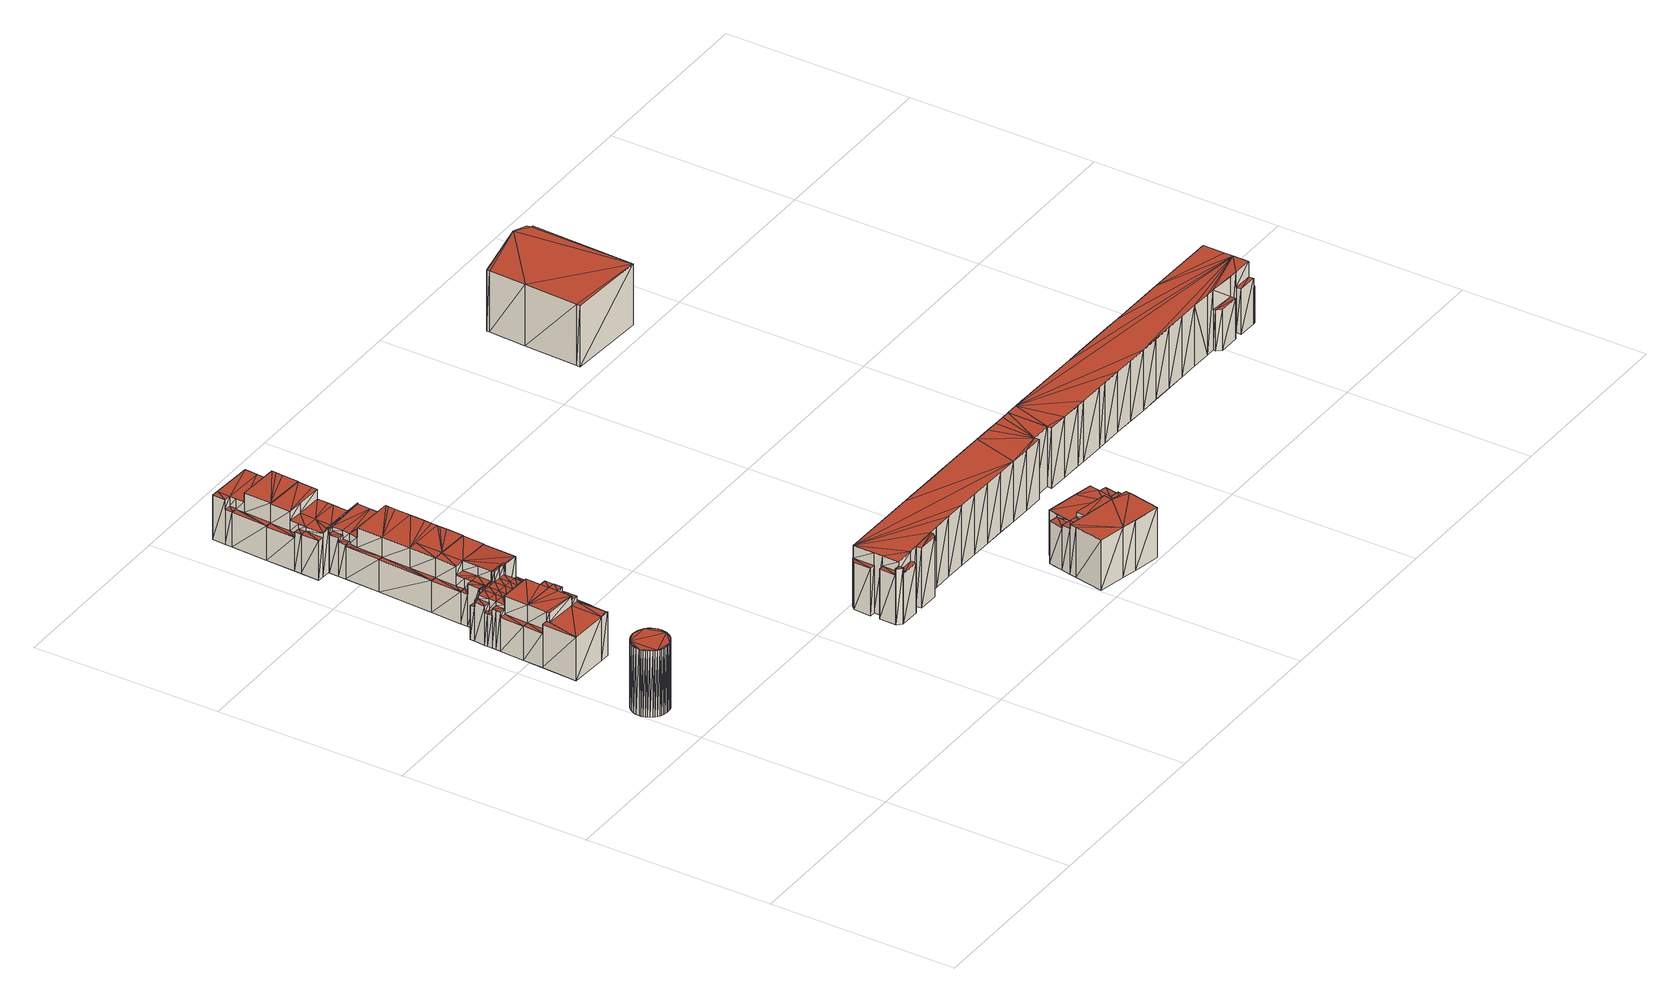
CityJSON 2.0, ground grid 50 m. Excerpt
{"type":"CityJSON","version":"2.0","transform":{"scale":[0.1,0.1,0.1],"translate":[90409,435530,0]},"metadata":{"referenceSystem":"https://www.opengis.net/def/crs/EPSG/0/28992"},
"CityObjects":{
"building1":{"type":"Building","attributes":{"TerrainHeight":2.58,"bron_tex":"UltraCAM-X 10cm juni 2008","voll_tex":"complete","bron_geo":"Lidar 15-30 punten - nov. 2008","status":"1"},"geometry":[{"type":"MultiSurface","lod":"2","boundaries":[[[0,1,2]],[[2,3,4]],[[4,5,6]],[[6,7,8]],[[8,9,10]],[[10,11,12]],[[12,13,14]],[[14,15,16]],[[16,17,18]],[[18,19,20]],[[20,21,22]],[[22,23,24]],[[24,25,26]],[[26,27,28]],[[28,29,30]],[[30,31,32]],[[32,33,34]],[[34,35,36]],[[36,37,38]],[[38,39,40]],[[40,41,42]],[[42,43,44]],[[44,0,2]],[[2,4,6]],[[6,8,10]],[[10,12,14]],[[14,16,18]],[[18,20,22]],[[22,24,26]],[[26,28,30]],[[30,32,34]],[[34,36,38]],[[38,40,42]],[[42,44,2]],[[2,6,10]],[[10,14,18]],[[18,22,26]],[[26,30,34]],[[34,38,42]],[[42,2,10]],[[10,18,26]],[[26,34,42]],[[42,10,26]],[[45,46,47]],[[47,48,49]],[[49,50,51]],[[51,52,53]],[[53,54,55]],[[55,56,57]],[[57,58,59]],[[59,60,61]],[[61,62,63]],[[63,64,65]],[[65,66,67]],[[67,68,69]],[[69,70,71]],[[71,72,73]],[[73,74,75]],[[75,76,77]],[[77,78,79]],[[79,80,81]],[[81,82,83]],[[83,84,85]],[[85,86,87]],[[87,88,89]],[[89,45,47]],[[47,49,51]],[[51,53,55]],[[55,57,59]],[[59,61,63]],[[63,65,67]],[[67,69,71]],[[71,73,75]],[[75,77,79]],[[79,81,83]],[[83,85,87]],[[87,89,47]],[[47,51,55]],[[55,59,63]],[[63,67,71]],[[71,75,79]],[[79,83,87]],[[87,47,55]],[[55,63,71]],[[71,79,87]],[[87,55,71]],[[48,47,2]],[[2,1,48]],[[49,48,1]],[[1,0,49]],[[50,49,0]],[[0,44,50]],[[51,50,44]],[[44,43,51]],[[52,51,43]],[[43,42,52]],[[53,52,42]],[[42,41,53]],[[54,53,41]],[[41,40,54]],[[55,54,40]],[[40,39,55]],[[56,55,39]],[[39,38,56]],[[57,56,38]],[[38,37,57]],[[58,57,37]],[[37,36,58]],[[59,58,36]],[[36,35,59]],[[60,59,35]],[[35,34,60]],[[61,60,34]],[[34,33,61]],[[62,61,33]],[[33,32,62]],[[63,62,32]],[[32,31,63]],[[64,63,31]],[[31,30,64]],[[65,64,30]],[[30,29,65]],[[66,65,29]],[[29,28,66]],[[67,66,28]],[[28,27,67]],[[68,67,27]],[[27,26,68]],[[69,68,26]],[[26,25,69]],[[70,69,25]],[[25,24,70]],[[71,70,24]],[[24,23,71]],[[72,71,23]],[[23,22,72]],[[73,72,22]],[[22,21,73]],[[74,73,21]],[[21,20,74]],[[75,74,20]],[[20,19,75]],[[76,75,19]],[[19,18,76]],[[77,76,18]],[[18,17,77]],[[78,77,17]],[[17,16,78]],[[79,78,16]],[[16,15,79]],[[80,79,15]],[[15,14,80]],[[81,80,14]],[[14,13,81]],[[82,81,13]],[[13,12,82]],[[83,82,12]],[[12,11,83]],[[84,83,11]],[[11,10,84]],[[85,84,10]],[[10,9,85]],[[86,85,9]],[[9,8,86]],[[87,86,8]],[[8,7,87]],[[88,87,7]],[[7,6,88]],[[89,88,6]],[[6,5,89]],[[45,89,5]],[[5,4,45]],[[46,45,4]],[[4,3,46]],[[47,46,3]],[[3,2,47]]],"semantics":{"surfaces":[{"type":"RoofSurface"},{"type":"GroundSurface"},{"type":"WallSurface"}],"values":[0,0,0,0,0,0,0,0,0,0,0,0,0,0,0,0,0,0,0,0,0,0,0,0,0,0,0,0,0,0,0,0,0,0,0,0,0,0,0,0,0,0,0,1,1,1,1,1,1,1,1,1,1,1,1,1,1,1,1,1,1,1,1,1,1,1,1,1,1,1,1,1,1,1,1,1,1,1,1,1,1,1,1,1,1,1,2,2,2,2,2,2,2,2,2,2,2,2,2,2,2,2,2,2,2,2,2,2,2,2,2,2,2,2,2,2,2,2,2,2,2,2,2,2,2,2,2,2,2,2,2,2,2,2,2,2,2,2,2,2,2,2,2,2,2,2,2,2,2,2,2,2,2,2,2,2,2,2,2,2,2,2,2,2,2,2,2,2,2,2,2,2,2,2,2,2]}}]},
"building2":{"type":"Building","attributes":{"TerrainHeight":2.22,"bron_tex":"UltraCAM-X 10cm juni 2008","voll_tex":"complete","bron_geo":"Lidar 15-30 punten - nov. 2008","status":"1"},"geometry":[{"type":"MultiSurface","lod":"2","boundaries":[[[90,91,92]],[[93,94,95]],[[95,90,92]],[[92,93,95]],[[96,97,98]],[[98,99,96]],[[100,101,102]],[[102,103,104]],[[105,100,102]],[[102,104,105]],[[106,107,108]],[[108,109,110]],[[111,112,106]],[[108,110,111]],[[111,106,108]],[[113,114,115]],[[115,108,107]],[[116,113,115]],[[115,107,116]],[[117,118,119]],[[119,120,117]],[[121,122,123]],[[123,124,121]],[[125,94,93]],[[93,126,125]],[[127,128,129]],[[129,130,131]],[[131,132,133]],[[134,135,127]],[[129,131,133]],[[134,127,129]],[[129,133,134]],[[129,136,123]],[[123,122,129]],[[137,138,122]],[[122,121,137]],[[113,116,91]],[[91,90,113]],[[121,124,90]],[[90,95,121]],[[139,140,95]],[[95,94,139]],[[98,97,93]],[[93,92,98]],[[116,107,92]],[[92,91,116]],[[141,139,94]],[[94,125,141]],[[102,101,125]],[[125,126,102]],[[97,96,126]],[[126,93,97]],[[103,102,96]],[[96,99,103]],[[107,106,99]],[[99,98,107]],[[142,143,101]],[[101,100,142]],[[131,130,100]],[[100,105,131]],[[144,131,105]],[[105,104,144]],[[134,133,112]],[[112,111,134]],[[135,134,111]],[[111,110,135]],[[127,135,110]],[[110,109,127]],[[145,127,109]],[[109,108,145]],[[136,128,115]],[[115,114,136]],[[124,123,114]],[[114,113,124]],[[128,145,108]],[[108,115,128]],[[104,103,119]],[[119,118,104]],[[132,144,118]],[[118,117,132]],[[133,132,117]],[[117,120,133]],[[106,112,120]],[[120,119,106]]],"semantics":{"surfaces":[{"type":"RoofSurface"},{"type":"GroundSurface"},{"type":"WallSurface"}],"values":[0,0,0,0,0,0,0,0,0,0,0,0,0,0,0,0,0,0,0,0,0,0,0,0,0,1,1,1,1,1,1,1,2,2,2,2,2,2,2,2,2,2,2,2,2,2,2,2,2,2,2,2,2,2,2,2,2,2,2,2,2,2,2,2,2,2,2,2,2,2,2,2,2,2,2,2,2,2,2,2,2,2,2,2]}}]},
"building3":{"type":"Building","attributes":{"TerrainHeight":2.32,"bron_tex":"UltraCAM-X 10cm juni 2008","voll_tex":"complete","bron_geo":"Lidar 15-30 punten - nov. 2008","status":"1"},"geometry":[{"type":"MultiSurface","lod":"2","boundaries":[[[146,147,148]],[[148,149,146]],[[150,151,140]],[[140,139,152]],[[152,150,140]],[[153,154,155]],[[155,156,157]],[[157,153,155]],[[158,159,143]],[[143,142,158]],[[160,161,162]],[[162,163,160]],[[164,165,166]],[[166,167,164]],[[168,169,170]],[[170,171,168]],[[172,173,174]],[[174,175,172]],[[176,177,178]],[[178,179,176]],[[180,181,182]],[[182,183,184]],[[185,180,182]],[[182,184,185]],[[186,187,188]],[[188,189,190]],[[190,191,186]],[[186,188,190]],[[192,193,194]],[[194,195,192]],[[169,196,197]],[[197,170,169]],[[177,198,199]],[[199,178,177]],[[166,192,195]],[[195,200,166]],[[167,166,200]],[[200,201,167]],[[202,203,204]],[[204,205,206]],[[206,202,204]],[[207,208,198]],[[198,177,207]],[[209,210,208]],[[208,207,209]],[[211,212,193]],[[193,192,211]],[[165,211,192]],[[192,166,165]],[[208,164,167]],[[167,198,208]],[[198,167,201]],[[201,199,198]],[[210,213,164]],[[164,208,210]],[[214,215,211]],[[211,165,214]],[[213,214,165]],[[165,164,213]],[[216,217,214]],[[214,213,216]],[[215,218,212]],[[212,211,215]],[[217,219,215]],[[215,214,217]],[[220,221,222]],[[222,223,220]],[[224,225,226]],[[226,227,224]],[[228,229,138]],[[138,137,228]],[[230,231,232]],[[232,233,234]],[[234,230,232]],[[235,152,139]],[[139,141,235]],[[130,129,236]],[[236,237,238]],[[238,239,240]],[[241,242,243]],[[243,244,245]],[[245,130,236]],[[238,240,241]],[[241,243,245]],[[245,236,238]],[[238,241,245]],[[246,129,138]],[[138,229,246]],[[228,137,140]],[[140,151,228]],[[190,189,151]],[[151,247,190]],[[195,194,247]],[[247,248,195]],[[200,195,248]],[[248,249,200]],[[201,200,249]],[[249,250,201]],[[199,201,250]],[[250,150,199]],[[197,196,150]],[[150,152,197]],[[242,241,232]],[[232,231,242]],[[243,242,231]],[[231,230,243]],[[244,243,230]],[[230,234,244]],[[245,244,234]],[[234,233,245]],[[251,252,156]],[[156,155,251]],[[253,251,155]],[[155,154,253]],[[170,197,152]],[[152,254,170]],[[171,170,254]],[[254,235,171]],[[143,159,235]],[[235,141,143]],[[130,255,158]],[[158,142,130]],[[256,240,160]],[[160,163,256]],[[178,257,169]],[[169,168,178]],[[182,181,168]],[[168,171,182]],[[207,177,174]],[[174,173,207]],[[163,162,173]],[[173,172,163]],[[258,256,172]],[[172,175,258]],[[177,176,175]],[[175,174,177]],[[259,258,176]],[[176,179,259]],[[181,180,179]],[[179,178,181]],[[241,259,180]],[[180,185,241]],[[233,232,185]],[[185,184,233]],[[255,245,184]],[[184,183,255]],[[159,158,183]],[[183,182,159]],[[260,246,188]],[[188,187,260]],[[252,260,187]],[[187,186,252]],[[157,156,186]],[[186,191,157]],[[229,228,189]],[[189,188,229]],[[191,190,194]],[[194,193,191]],[[257,199,196]],[[196,169,257]],[[224,227,204]],[[204,203,224]],[[237,261,203]],[[203,202,237]],[[238,237,202]],[[202,206,238]],[[162,161,209]],[[209,207,162]],[[153,157,193]],[[193,212,153]],[[262,263,217]],[[217,216,262]],[[220,223,212]],[[212,218,220]],[[205,204,218]],[[218,215,205]],[[206,205,215]],[[215,219,206]],[[263,264,219]],[[219,217,263]],[[265,253,222]],[[222,221,265]],[[227,226,221]],[[221,220,227]],[[154,153,223]],[[223,222,154]],[[236,265,226]],[[226,225,236]],[[261,236,225]],[[225,224,261]],[[216,213,148]],[[148,147,216]],[[266,267,147]],[[147,146,266]],[[268,266,146]],[[146,149,268]],[[213,210,269]],[[269,148,213]],[[210,209,270]],[[270,269,210]],[[161,160,149]],[[149,270,161]]],"semantics":{"surfaces":[{"type":"RoofSurface"},{"type":"GroundSurface"},{"type":"WallSurface"}],"values":[0,0,0,0,0,0,0,0,0,0,0,0,0,0,0,0,0,0,0,0,0,0,0,0,0,0,0,0,0,0,0,0,0,0,0,0,0,0,0,0,0,0,0,0,0,0,0,0,0,0,0,0,0,0,0,0,0,0,0,0,0,0,0,0,0,0,0,0,0,0,0,0,0,0,0,0,1,1,1,1,1,1,1,1,1,1,2,2,2,2,2,2,2,2,2,2,2,2,2,2,2,2,2,2,2,2,2,2,2,2,2,2,2,2,2,2,2,2,2,2,2,2,2,2,2,2,2,2,2,2,2,2,2,2,2,2,2,2,2,2,2,2,2,2,2,2,2,2,2,2,2,2,2,2,2,2,2,2,2,2,2,2,2,2,2,2,2,2,2,2,2,2,2,2,2,2,2,2,2,2,2,2,2,2,2,2,2,2,2,2,2,2,2,2,2,2,2,2,2,2,2,2]}}]},
"building4":{"type":"Building","attributes":{"TerrainHeight":2.48,"bron_tex":"UltraCAM-X 10cm juni 2008","voll_tex":"complete","bron_geo":"Lidar 15-30 punten - nov. 2008","status":"1"},"geometry":[{"type":"MultiSurface","lod":"2","boundaries":[[[266,267,271]],[[271,272,273]],[[273,268,266]],[[266,271,273]],[[274,275,276]],[[276,277,274]],[[278,274,277]],[[277,279,278]],[[280,281,282]],[[282,283,280]],[[284,281,280]],[[280,285,286]],[[286,284,280]],[[282,287,264]],[[264,263,282]],[[288,289,290]],[[290,291,292]],[[292,288,290]],[[283,282,263]],[[263,262,283]],[[293,294,295]],[[295,296,297]],[[297,293,295]],[[298,299,300]],[[300,301,298]],[[302,303,304]],[[304,305,240]],[[239,238,237]],[[237,302,304]],[[304,240,239]],[[239,237,304]],[[298,301,281]],[[281,284,298]],[[297,296,284]],[[284,286,297]],[[237,238,264]],[[264,287,237]],[[302,237,289]],[[289,288,302]],[[306,302,288]],[[288,292,306]],[[301,300,292]],[[292,291,301]],[[282,281,291]],[[291,290,282]],[[287,282,290]],[[290,289,287]],[[303,307,295]],[[295,294,303]],[[307,306,300]],[[300,299,307]],[[296,295,299]],[[299,298,296]],[[285,280,308]],[[308,271,285]],[[280,283,309]],[[309,308,280]],[[283,262,267]],[[267,309,283]],[[271,310,277]],[[305,311,272]],[[272,273,305]],[[240,305,273]],[[273,268,240]],[[293,297,276]],[[276,275,293]],[[286,285,277]],[[277,276,286]],[[311,304,278]],[[278,279,311]],[[279,310,272]]],"semantics":{"surfaces":[{"type":"RoofSurface"},{"type":"GroundSurface"},{"type":"WallSurface"}],"values":[0,0,0,0,0,0,0,0,0,0,0,0,0,0,0,0,0,0,0,0,0,0,0,0,0,1,1,1,1,1,1,2,2,2,2,2,2,2,2,2,2,2,2,2,2,2,2,2,2,2,2,2,2,2,2,2,2,2,2,2,2,2,2,2,2,2,2,2,2,2,2]}}]},
"building5":{"type":"Building","attributes":{"TerrainHeight":2.44,"bron_tex":"UltraCAM-X 10cm juni 2008","voll_tex":"complete","bron_geo":"Lidar 15-30 punten - nov. 2008","status":"1"},"geometry":[{"type":"MultiSurface","lod":"2","boundaries":[[[312,313,314]],[[314,315,312]],[[316,312,315]],[[315,317,318]],[[319,316,315]],[[315,318,319]],[[320,321,313]],[[313,316,322]],[[323,320,313]],[[313,322,323]],[[324,325,326]],[[326,327,328]],[[328,324,326]],[[329,330,331]],[[331,332,329]],[[333,334,335]],[[335,336,333]],[[336,335,337]],[[337,338,336]],[[304,303,339]],[[339,340,341]],[[341,342,343]],[[344,345,346]],[[347,304,339]],[[339,341,343]],[[344,346,347]],[[339,343,348]],[[344,347,339]],[[339,348,344]],[[345,344,334]],[[334,333,345]],[[349,345,333]],[[333,336,349]],[[346,349,336]],[[336,338,346]],[[347,346,338]],[[338,337,347]],[[324,328,313]],[[313,321,324]],[[341,340,320]],[[320,323,341]],[[331,330,323]],[[323,322,331]],[[350,348,322]],[[322,316,350]],[[339,303,326]],[[326,325,339]],[[294,293,327]],[[327,326,294]],[[342,341,330]],[[330,329,342]],[[343,342,329]],[[329,332,343]],[[348,343,332]],[[332,331,348]],[[328,327,314]],[[314,313,328]],[[275,274,315]],[[315,314,275]],[[344,350,316]],[[316,319,344]],[[335,334,319]],[[319,351,335]],[[337,335,351]],[[351,318,337]],[[304,347,318]],[[318,317,304]],[[274,278,317]],[[317,315,274]]],"semantics":{"surfaces":[{"type":"RoofSurface"},{"type":"GroundSurface"},{"type":"WallSurface"}],"values":[0,0,0,0,0,0,0,0,0,0,0,0,0,0,0,0,0,0,0,1,1,1,1,1,1,1,1,1,1,2,2,2,2,2,2,2,2,2,2,2,2,2,2,2,2,2,2,2,2,2,2,2,2,2,2,2,2,2,2,2,2,2,2,2,2,2,2,2,2]}}]},
"building6":{"type":"Building","attributes":{"TerrainHeight":2.36,"bron_tex":"UltraCAM-X 10cm juni 2008","voll_tex":"complete","bron_geo":"Lidar 15-30 punten - nov. 2008","status":"1"},"geometry":[{"type":"MultiSurface","lod":"2","boundaries":[[[352,353,354]],[[354,355,352]],[[356,357,321]],[[321,320,358]],[[359,356,321]],[[321,358,359]],[[360,361,362]],[[363,364,365]],[[365,366,367]],[[367,363,365]],[[368,369,370]],[[371,372,373]],[[373,374,368]],[[368,370,371]],[[371,373,368]],[[375,360,362]],[[362,376,375]],[[377,378,379]],[[379,380,381]],[[381,377,379]],[[373,374,360]],[[360,361,382]],[[382,373,360]],[[383,384,385]],[[385,386,383]],[[387,388,389]],[[389,390,387]],[[391,392,393]],[[393,394,395]],[[395,396,397]],[[398,399,400]],[[401,340,339]],[[339,391,393]],[[393,395,397]],[[398,400,401]],[[401,339,393]],[[393,397,402]],[[398,401,393]],[[393,402,398]],[[403,404,355]],[[355,354,403]],[[365,364,352]],[[352,355,365]],[[363,367,321]],[[321,357,363]],[[370,369,357]],[[357,356,370]],[[398,405,356]],[[356,359,398]],[[389,388,359]],[[359,358,389]],[[340,401,358]],[[358,320,340]],[[404,339,366]],[[366,365,404]],[[325,324,367]],[[367,366,325]],[[364,363,369]],[[369,368,364]],[[353,352,368]],[[368,374,353]],[[395,406,373]],[[373,372,395]],[[385,384,372]],[[372,371,385]],[[405,402,371]],[[371,370,405]],[[378,377,360]],[[360,375,378]],[[391,403,380]],[[380,379,391]],[[392,391,379]],[[379,378,392]],[[354,353,381]],[[381,380,354]],[[377,381,374]],[[374,360,377]],[[406,394,382]],[[382,373,406]],[[399,398,388]],[[388,387,399]],[[400,399,387]],[[387,390,400]],[[401,400,390]],[[390,389,401]],[[396,395,384]],[[384,383,396]],[[397,396,383]],[[383,386,397]],[[402,397,386]],[[386,385,402]]],"semantics":{"surfaces":[{"type":"RoofSurface"},{"type":"GroundSurface"},{"type":"WallSurface"}],"values":[0,0,0,0,0,0,0,0,0,0,0,0,0,0,0,0,0,0,0,0,0,0,0,0,0,0,0,1,1,1,1,1,1,1,1,1,1,1,1,2,2,2,2,2,2,2,2,2,2,2,2,2,2,2,2,2,2,2,2,2,2,2,2,2,2,2,2,2,2,2,2,2,2,2,2,2,2,2,2,2,2,2,2,2,2,2,2,2,2,2,2]}}]},
"building7":{"type":"Building","attributes":{"TerrainHeight":2.09,"bron_tex":"UltraCAM-X 10cm juni 2008","voll_tex":"complete","bron_geo":"Lidar 15-30 punten - nov. 2008","status":"1"},"geometry":[{"type":"MultiSurface","lod":"2","boundaries":[[[407,408,409]],[[409,410,411]],[[411,407,409]],[[412,413,414]],[[414,415,412]],[[416,417,418]],[[418,419,420]],[[420,416,418]],[[421,422,423]],[[423,417,424]],[[424,421,423]],[[417,423,425]],[[425,426,427]],[[427,418,417]],[[417,425,427]],[[428,429,430]],[[430,431,428]],[[419,432,420]],[[433,424,417]],[[417,416,434]],[[434,433,417]],[[435,436,437]],[[437,438,439]],[[439,435,437]],[[440,441,442]],[[443,444,445]],[[445,446,447]],[[447,448,440]],[[440,442,449]],[[443,445,447]],[[447,440,449]],[[449,443,447]],[[450,441,440]],[[440,451,452]],[[452,450,440]],[[453,454,455]],[[455,392,393]],[[456,457,458]],[[458,459,460]],[[460,461,462]],[[462,463,464]],[[464,453,455]],[[456,458,460]],[[462,464,455]],[[394,456,460]],[[462,455,393]],[[393,394,460]],[[460,462,393]],[[465,466,414]],[[414,413,465]],[[438,437,413]],[[413,412,438]],[[461,462,440]],[[440,448,461]],[[460,461,448]],[[448,447,460]],[[459,460,447]],[[447,446,459]],[[458,459,446]],[[446,445,458]],[[457,458,445]],[[445,444,457]],[[456,457,444]],[[444,443,456]],[[394,456,443]],[[443,449,394]],[[442,467,416]],[[416,420,442]],[[362,361,419]],[[419,418,362]],[[412,415,423]],[[423,422,412]],[[439,438,422]],[[422,421,439]],[[428,431,425]],[[425,423,428]],[[376,362,418]],[[418,427,376]],[[375,376,427]],[[427,426,375]],[[468,392,426]],[[426,425,468]],[[466,455,430]],[[430,429,466]],[[415,414,429]],[[429,428,415]],[[455,468,431]],[[431,430,455]],[[449,442,420]],[[420,432,449]],[[361,382,432]],[[432,419,361]],[[441,450,433]],[[433,434,441]],[[467,441,434]],[[434,416,467]],[[454,465,437]],[[437,436,454]],[[463,464,452]],[[452,451,463]],[[462,463,451]],[[451,440,462]],[[435,439,409]],[[409,408,435]],[[464,453,407]],[[407,411,464]],[[450,452,411]],[[411,410,450]],[[421,424,469]],[[469,409,421]],[[424,433,410]],[[410,469,424]]],"semantics":{"surfaces":[{"type":"RoofSurface"},{"type":"GroundSurface"},{"type":"WallSurface"}],"values":[0,0,0,0,0,0,0,0,0,0,0,0,0,0,0,0,0,0,0,0,0,0,0,0,0,0,0,0,0,0,0,0,0,0,0,1,1,1,1,1,1,1,1,1,1,1,1,1,2,2,2,2,2,2,2,2,2,2,2,2,2,2,2,2,2,2,2,2,2,2,2,2,2,2,2,2,2,2,2,2,2,2,2,2,2,2,2,2,2,2,2,2,2,2,2,2,2,2,2,2,2,2,2,2,2,2,2,2,2,2,2,2]}}]},
"building8":{"type":"Building","attributes":{"TerrainHeight":1.92,"bron_tex":"UltraCAM-X 10cm juni 2008","voll_tex":"complete","bron_geo":"Lidar 15-30 punten - nov. 2008","status":"1"},"geometry":[{"type":"MultiSurface","lod":"2","boundaries":[[[470,471,472]],[[472,473,470]],[[474,475,476]],[[476,477,478]],[[479,474,476]],[[476,478,479]],[[480,481,482]],[[482,483,480]],[[484,485,486]],[[486,487,484]],[[488,484,487]],[[487,489,488]],[[490,491,492]],[[492,493,494]],[[494,490,492]],[[487,495,496]],[[496,497,489]],[[489,487,496]],[[498,453,454]],[[454,499,500]],[[501,502,503]],[[454,500,501]],[[501,503,498]],[[498,454,501]],[[499,504,486]],[[486,485,499]],[[505,499,485]],[[485,484,505]],[[471,470,487]],[[487,486,471]],[[500,505,484]],[[484,488,500]],[[506,500,488]],[[488,489,506]],[[507,454,492]],[[492,491,507]],[[436,435,493]],[[493,492,436]],[[490,494,496]],[[496,495,490]],[[470,473,495]],[[495,487,470]],[[508,506,489]],[[489,497,508]],[[504,507,472]],[[472,471,504]],[[491,490,473]],[[473,472,491]],[[494,493,476]],[[476,475,494]],[[497,496,475]],[[475,474,497]],[[501,508,474]],[[474,479,501]],[[482,481,479]],[[479,478,482]],[[453,498,478]],[[478,477,453]],[[408,407,477]],[[477,476,408]],[[502,501,481]],[[481,480,502]],[[503,502,480]],[[480,483,503]],[[498,503,483]],[[483,482,498]]],"semantics":{"surfaces":[{"type":"RoofSurface"},{"type":"GroundSurface"},{"type":"WallSurface"}],"values":[0,0,0,0,0,0,0,0,0,0,0,0,0,0,0,0,0,0,1,1,1,1,1,1,2,2,2,2,2,2,2,2,2,2,2,2,2,2,2,2,2,2,2,2,2,2,2,2,2,2,2,2,2,2,2,2,2,2,2,2,2,2,2,2,2,2]}}]},
"building9":{"type":"Building","attributes":{"TerrainHeight":1.25,"bron_tex":"UltraCAM-X 10cm juni 2008","voll_tex":"complete","bron_geo":"Lidar 15-30 punten - nov. 2008","status":"1"},"geometry":[{"type":"MultiSurface","lod":"2","boundaries":[[[509,510,511]],[[511,512,513]],[[513,514,515]],[[516,517,518]],[[518,519,520]],[[520,509,511]],[[511,513,515]],[[515,516,518]],[[518,520,511]],[[511,515,518]],[[521,522,519]],[[519,518,521]],[[523,524,525]],[[525,526,527]],[[527,528,523]],[[523,525,527]],[[529,530,531]],[[531,532,529]],[[533,534,535]],[[535,536,533]],[[537,538,539]],[[539,540,537]],[[541,542,543]],[[543,544,545]],[[546,541,543]],[[543,545,546]],[[547,548,530]],[[530,529,549]],[[549,550,551]],[[551,552,553]],[[553,554,547]],[[547,530,549]],[[549,551,553]],[[553,547,549]],[[555,550,556]],[[556,557,555]],[[550,549,558]],[[558,556,550]],[[559,560,561]],[[562,563,564]],[[565,566,567]],[[567,568,569]],[[570,571,572]],[[572,573,574]],[[574,575,576]],[[576,577,578]],[[579,559,561]],[[562,564,565]],[[565,567,569]],[[570,572,574]],[[574,576,578]],[[578,579,561]],[[562,565,569]],[[569,570,574]],[[574,578,561]],[[561,562,569]],[[569,574,561]],[[571,570,528]],[[528,527,571]],[[572,571,527]],[[527,526,572]],[[573,572,526]],[[526,525,573]],[[574,573,525]],[[525,524,574]],[[560,559,510]],[[510,509,560]],[[580,560,509]],[[509,520,580]],[[536,535,520]],[[520,581,536]],[[532,531,581]],[[581,519,532]],[[556,558,518]],[[518,582,556]],[[557,556,582]],[[582,517,557]],[[524,523,517]],[[517,516,524]],[[575,574,516]],[[516,515,575]],[[576,575,515]],[[515,514,576]],[[577,576,514]],[[514,513,577]],[[578,577,513]],[[513,512,578]],[[579,578,512]],[[512,511,579]],[[559,579,511]],[[511,510,559]],[[529,532,519]],[[519,522,529]],[[549,529,522]],[[522,521,549]],[[558,549,521]],[[521,518,558]],[[583,580,535]],[[535,534,583]],[[540,539,534]],[[534,533,540]],[[531,530,533]],[[533,536,531]],[[561,583,539]],[[539,538,561]],[[562,561,538]],[[538,537,562]],[[568,567,542]],[[542,541,568]],[[569,568,541]],[[541,546,569]],[[570,569,546]],[[546,545,570]],[[584,528,545]],[[545,544,584]],[[537,540,530]],[[530,548,537]],[[563,562,548]],[[548,547,563]],[[564,563,547]],[[547,554,564]],[[565,564,554]],[[554,553,565]],[[566,565,553]],[[553,552,566]],[[567,566,552]],[[552,551,567]],[[543,542,551]],[[551,550,543]],[[544,543,550]],[[550,555,544]],[[523,584,555]],[[555,557,523]]],"semantics":{"surfaces":[{"type":"RoofSurface"},{"type":"GroundSurface"},{"type":"WallSurface"}],"values":[0,0,0,0,0,0,0,0,0,0,0,0,0,0,0,0,0,0,0,0,0,0,0,0,0,0,0,0,0,0,0,0,0,0,0,0,0,0,1,1,1,1,1,1,1,1,1,1,1,1,1,1,1,1,1,1,1,2,2,2,2,2,2,2,2,2,2,2,2,2,2,2,2,2,2,2,2,2,2,2,2,2,2,2,2,2,2,2,2,2,2,2,2,2,2,2,2,2,2,2,2,2,2,2,2,2,2,2,2,2,2,2,2,2,2,2,2,2,2,2,2,2,2,2,2,2,2,2,2,2,2,2,2]}}]},
"building10":{"type":"Building","attributes":{"TerrainHeight":2.45,"bron_tex":"UltraCAM-X 10cm juni 2008","voll_tex":"complete","bron_geo":"Lidar 15-30 punten - nov. 2008","status":"1"},"geometry":[{"type":"MultiSurface","lod":"2","boundaries":[[[585,586,587]],[[587,588,585]],[[589,590,591]],[[591,592,589]],[[593,594,595]],[[595,596,597]],[[597,593,595]],[[598,599,600]],[[600,601,602]],[[602,603,604]],[[604,605,606]],[[606,607,608]],[[609,610,611]],[[611,612,613]],[[613,614,615]],[[616,617,618]],[[618,619,620]],[[621,622,623]],[[623,624,598]],[[598,600,602]],[[604,606,608]],[[609,611,613]],[[613,615,616]],[[616,618,620]],[[623,598,602]],[[604,608,609]],[[609,613,616]],[[621,623,602]],[[604,609,616]],[[620,621,602]],[[602,604,616]],[[616,620,602]],[[625,626,627]],[[627,628,625]],[[629,630,631]],[[631,632,633]],[[633,629,631]],[[634,635,636]],[[636,637,638]],[[638,634,636]],[[639,640,641]],[[641,642,639]],[[643,644,645]],[[645,646,647]],[[647,643,645]],[[648,612,613]],[[613,649,650]],[[650,648,613]],[[651,652,653]],[[653,654,655]],[[655,656,657]],[[658,659,660]],[[661,662,663]],[[664,665,666]],[[666,667,668]],[[669,670,671]],[[671,672,673]],[[674,675,676]],[[676,677,678]],[[678,679,680]],[[681,682,651]],[[651,653,655]],[[655,657,658]],[[660,661,663]],[[663,664,666]],[[666,668,669]],[[669,671,673]],[[683,674,676]],[[678,680,681]],[[681,651,655]],[[658,660,663]],[[663,666,669]],[[669,673,684]],[[685,683,676]],[[678,681,655]],[[658,663,669]],[[669,684,685]],[[676,678,655]],[[655,658,669]],[[669,685,676]],[[676,655,669]],[[686,687,688]],[[688,689,690]],[[690,686,688]],[[623,624,691]],[[691,692,693]],[[693,623,691]],[[694,695,696]],[[697,698,699]],[[700,701,702]],[[703,704,705]],[[705,706,707]],[[708,709,710]],[[711,712,713]],[[713,714,715]],[[715,716,717]],[[717,718,719]],[[720,721,722]],[[722,723,724]],[[724,725,726]],[[727,728,729]],[[729,730,731]],[[731,732,733]],[[734,735,736]],[[736,737,738]],[[739,740,741]],[[742,743,744]],[[744,745,746]],[[747,748,749]],[[749,750,751]],[[751,752,753]],[[754,755,756]],[[756,757,758]],[[759,760,761]],[[761,762,763]],[[764,694,696]],[[697,699,700]],[[700,702,703]],[[705,707,765]],[[711,713,715]],[[715,717,719]],[[720,722,724]],[[727,729,731]],[[734,736,738]],[[738,739,741]],[[742,744,746]],[[746,747,749]],[[751,753,766]],[[754,756,758]],[[759,761,763]],[[764,696,697]],[[697,700,703]],[[705,765,708]],[[710,711,715]],[[715,719,767]],[[767,720,724]],[[726,727,731]],[[734,738,741]],[[742,746,749]],[[751,766,768]],[[754,758,759]],[[759,763,769]],[[769,764,697]],[[697,703,705]],[[705,708,710]],[[710,715,767]],[[767,724,726]],[[733,734,741]],[[742,749,751]],[[754,759,769]],[[769,697,705]],[[705,710,767]],[[767,726,731]],[[731,733,741]],[[742,751,768]],[[770,754,769]],[[769,705,767]],[[767,731,741]],[[742,768,770]],[[770,769,767]],[[767,741,742]],[[742,770,767]],[[721,771,587]],[[587,586,721]],[[720,721,586]],[[586,585,720]],[[763,769,590]],[[590,589,763]],[[772,763,589]],[[589,592,772]],[[630,629,592]],[[592,591,630]],[[718,719,595]],[[595,594,718]],[[717,718,594]],[[594,593,717]],[[773,717,593]],[[593,597,773]],[[719,767,596]],[[596,595,719]],[[585,588,599]],[[599,600,585]],[[767,720,600]],[[600,601,767]],[[597,596,601]],[[601,602,597]],[[716,773,602]],[[602,603,716]],[[715,716,603]],[[603,604,715]],[[714,715,604]],[[604,605,714]],[[713,714,605]],[[605,606,713]],[[712,713,606]],[[606,607,712]],[[711,712,607]],[[607,608,711]],[[710,711,608]],[[608,609,710]],[[709,710,609]],[[609,610,709]],[[708,709,610]],[[610,611,708]],[[774,708,611]],[[611,612,774]],[[740,741,613]],[[613,614,740]],[[739,740,614]],[[614,615,739]],[[738,739,615]],[[615,616,738]],[[737,738,616]],[[616,617,737]],[[736,737,617]],[[617,618,736]],[[735,736,618]],[[618,619,735]],[[734,735,619]],[[619,620,734]],[[733,734,620]],[[620,621,733]],[[732,733,621]],[[621,622,732]],[[731,732,622]],[[622,623,731]],[[726,727,624]],[[624,598,726]],[[626,625,598]],[[598,599,626]],[[725,726,625]],[[625,628,725]],[[724,725,628]],[[628,627,724]],[[762,772,629]],[[629,633,762]],[[761,762,633]],[[633,632,761]],[[775,761,632]],[[632,631,775]],[[754,755,636]],[[636,635,754]],[[757,758,634]],[[634,638,757]],[[756,757,638]],[[638,637,756]],[[755,756,637]],[[637,636,755]],[[759,760,641]],[[641,640,759]],[[631,630,639]],[[639,642,631]],[[760,775,642]],[[642,641,760]],[[696,776,644]],[[644,643,696]],[[695,696,643]],[[643,647,695]],[[694,695,647]],[[647,646,694]],[[764,694,646]],[[646,645,764]],[[777,774,612]],[[612,648,777]],[[778,777,648]],[[648,650,778]],[[741,742,649]],[[649,613,741]],[[742,743,652]],[[652,653,742]],[[650,649,653]],[[653,654,650]],[[765,778,654]],[[654,655,765]],[[707,765,655]],[[655,656,707]],[[706,707,656]],[[656,657,706]],[[705,706,657]],[[657,658,705]],[[704,705,658]],[[658,659,704]],[[703,704,659]],[[659,660,703]],[[702,703,660]],[[660,661,702]],[[701,702,661]],[[661,662,701]],[[700,701,662]],[[662,663,700]],[[699,700,663]],[[663,664,699]],[[698,699,664]],[[664,665,698]],[[697,698,665]],[[665,666,697]],[[667,666,697]],[[697,776,667]],[[645,644,667]],[[667,668,645]],[[769,764,668]],[[668,669,769]],[[591,590,669]],[[669,670,591]],[[640,639,670]],[[670,671,640]],[[758,759,671]],[[671,672,758]],[[673,672,634]],[[634,635,673]],[[770,754,673]],[[673,684,770]],[[685,684,770]],[[770,768,685]],[[766,768,685]],[[685,683,766]],[[753,766,683]],[[683,674,753]],[[752,753,674]],[[674,675,752]],[[751,752,675]],[[675,676,751]],[[750,751,676]],[[676,677,750]],[[749,750,677]],[[677,678,749]],[[748,749,678]],[[678,679,748]],[[747,748,679]],[[679,680,747]],[[746,747,680]],[[680,681,746]],[[745,746,681]],[[681,682,745]],[[744,745,682]],[[682,651,744]],[[743,744,651]],[[651,652,743]],[[771,722,688]],[[688,687,771]],[[588,587,687]],[[687,686,588]],[[627,626,686]],[[686,690,627]],[[723,724,690]],[[690,689,723]],[[722,723,689]],[[689,688,722]],[[727,728,691]],[[691,624,727]],[[730,731,623]],[[623,693,730]],[[729,730,693]],[[693,692,729]],[[728,729,692]],[[692,691,728]]],"semantics":{"surfaces":[{"type":"RoofSurface"},{"type":"GroundSurface"},{"type":"WallSurface"}],"values":[0,0,0,0,0,0,0,0,0,0,0,0,0,0,0,0,0,0,0,0,0,0,0,0,0,0,0,0,0,0,0,0,0,0,0,0,0,0,0,0,0,0,0,0,0,0,0,0,0,0,0,0,0,0,0,0,0,0,0,0,0,0,0,0,0,0,0,0,0,0,0,0,0,0,0,0,0,0,0,0,0,0,0,0,0,0,0,1,1,1,1,1,1,1,1,1,1,1,1,1,1,1,1,1,1,1,1,1,1,1,1,1,1,1,1,1,1,1,1,1,1,1,1,1,1,1,1,1,1,1,1,1,1,1,1,1,1,1,1,1,1,1,1,1,1,1,1,1,1,1,1,1,1,1,1,1,1,1,1,1,1,1,2,2,2,2,2,2,2,2,2,2,2,2,2,2,2,2,2,2,2,2,2,2,2,2,2,2,2,2,2,2,2,2,2,2,2,2,2,2,2,2,2,2,2,2,2,2,2,2,2,2,2,2,2,2,2,2,2,2,2,2,2,2,2,2,2,2,2,2,2,2,2,2,2,2,2,2,2,2,2,2,2,2,2,2,2,2,2,2,2,2,2,2,2,2,2,2,2,2,2,2,2,2,2,2,2,2,2,2,2,2,2,2,2,2,2,2,2,2,2,2,2,2,2,2,2,2,2,2,2,2,2,2,2,2,2,2,2,2,2,2,2,2,2,2,2,2,2,2,2,2,2,2,2,2,2,2,2,2,2,2,2,2,2,2,2,2,2,2,2,2,2,2,2,2,2,2,2,2,2,2,2,2,2,2,2,2,2,2,2,2,2,2,2,2]}}]},
"building11":{"type":"Building","attributes":{"TerrainHeight":2.11,"bron_tex":"UltraCAM-X 10cm juni 2008","voll_tex":"complete","bron_geo":"Lidar 15-30 punten - nov. 2008","status":"1"},"geometry":[{"type":"MultiSurface","lod":"2","boundaries":[[[779,780,781]],[[781,782,783]],[[783,784,785]],[[785,786,787]],[[788,779,781]],[[781,783,785]],[[785,787,788]],[[788,781,785]],[[789,790,791]],[[791,792,793]],[[794,795,796]],[[796,797,789]],[[789,791,793]],[[798,794,796]],[[796,789,793]],[[793,798,796]],[[793,792,780]],[[780,779,793]],[[798,793,779]],[[779,788,798]],[[794,798,788]],[[788,787,794]],[[795,794,787]],[[787,786,795]],[[796,795,786]],[[786,785,796]],[[797,796,785]],[[785,784,797]],[[789,797,784]],[[784,783,789]],[[790,789,783]],[[783,782,790]],[[791,790,782]],[[782,781,791]],[[792,791,781]],[[781,780,792]]],"semantics":{"surfaces":[{"type":"RoofSurface"},{"type":"GroundSurface"},{"type":"WallSurface"}],"values":[0,0,0,0,0,0,0,0,1,1,1,1,1,1,1,1,2,2,2,2,2,2,2,2,2,2,2,2,2,2,2,2,2,2,2,2]}}]}
},
"vertices":[
[6,687,183],[4,679,183],[3,671,183],[3,665,183],[4,660,183],[6,655,183],[8,650,183],[11,645,183],[14,640,183],[18,636,183],[22,632,183],[27,629,183],[31,627,183],[37,625,183],[42,624,183],[48,623,183],[53,623,183],[59,623,183],[64,625,183],[69,626,183],[74,629,183],[79,632,183],[83,635,183],[87,639,183],[90,644,183],[93,648,183],[96,654,183],[97,659,183],[98,664,183],[99,670,183],[98,678,183],[96,686,183],[92,694,183],[88,701,183],[82,707,183],[75,711,183],[68,715,183],[60,717,183],[51,718,183],[43,717,183],[35,715,183],[28,712,183],[21,707,183],[15,702,183],[10,695,183],[4,660,0],[3,665,0],[3,671,0],[4,679,0],[6,687,0],[10,695,0],[15,702,0],[21,707,0],[28,712,0],[35,715,0],[43,717,0],[51,718,0],[60,717,0],[68,715,0],[75,711,0],[82,707,0],[88,701,0],[92,694,0],[96,686,0],[98,678,0],[99,670,0],[98,664,0],[97,659,0],[96,654,0],[93,648,0],[90,644,0],[87,639,0],[83,635,0],[79,632,0],[74,629,0],[69,626,0],[64,625,0],[59,623,0],[53,623,0],[48,623,0],[42,624,0],[37,625,0],[31,627,0],[27,629,0],[22,632,0],[18,636,0],[14,640,0],[11,645,0],[8,650,0],[6,655,0],
[69,963,146],[68,954,146],[154,949,146],[156,988,146],[157,1012,146],[72,1016,146],[174,987,135],[156,988,135],[154,949,135],[175,948,135],[184,1010,101],[175,1011,101],[174,987,101],[175,948,101],[180,948,101],[180,952,101],[175,948,120],[154,949,120],[150,865,120],[176,864,120],[176,869,120],[175,869,120],[177,909,120],[69,963,120],[53,964,120],[48,870,120],[68,954,120],[178,909,121],[180,948,121],[175,948,121],[177,909,121],[72,1016,95],[56,1017,95],[53,964,95],[69,963,95],[175,1011,146],[174,987,146],[176,864,0],[48,870,0],[56,1017,0],[184,1010,0],[180,952,0],[178,909,0],[177,909,0],[175,869,0],[176,869,0],[53,964,0],[72,1016,94],[56,1017,94],[157,1012,145],[72,1016,145],[175,1011,145],[184,1010,100],[175,1011,100],[180,948,0],[150,865,0],
[188,1156,145],[145,1158,146],[145,1152,146],[188,1150,145],[160,1077,145],[75,1081,145],[158,1036,145],[78,1125,90],[61,1126,90],[61,1118,90],[60,1106,90],[77,1105,90],[185,1034,100],[176,1035,100],[188,1150,105],[182,1150,105],[181,1120,105],[187,1119,105],[143,1122,119],[118,1123,119],[117,1103,119],[142,1102,119],[178,1076,121],[169,1076,136],[167,1035,136],[176,1035,121],[187,1119,120],[181,1120,120],[180,1100,120],[186,1100,120],[186,1100,119],[180,1100,119],[178,1076,119],[185,1075,119],[185,1075,110],[178,1076,110],[176,1035,110],[185,1034,110],[186,1053,110],[185,1073,110],[60,1106,108],[60,1094,108],[59,1082,108],[75,1081,108],[76,1081,108],[77,1105,108],[101,1104,119],[77,1105,119],[76,1081,119],[99,1080,119],[160,1077,121],[158,1036,121],[162,1101,119],[160,1077,119],[116,1079,119],[141,1078,119],[104,1165,100],[80,1166,100],[79,1155,100],[103,1154,100],[103,1160,100],[181,1120,119],[163,1121,119],[182,1150,119],[164,1151,119],[102,1124,119],[78,1125,119],[145,1152,119],[120,1153,119],[103,1154,119],[145,1158,119],[120,1159,119],[79,1155,119],[103,1160,119],[79,1155,108],[63,1155,108],[61,1126,108],[78,1125,108],[80,1166,94],[63,1167,94],[63,1155,94],[79,1155,94],[75,1081,94],[59,1082,94],[219,1061,31],[220,1071,31],[185,1073,31],[186,1053,31],[217,1051,31],[176,1035,145],[63,1167,0],[104,1165,0],[103,1160,0],[188,1156,0],[188,1150,0],[185,1073,0],[220,1071,0],[219,1061,0],[217,1051,0],[186,1053,0],[59,1082,0],[76,1081,145],[99,1080,145],[116,1079,145],[141,1078,145],[61,1118,0],[60,1106,0],[61,1126,0],[167,1035,145],[185,1034,0],[187,1119,0],[169,1076,119],[186,1100,0],[185,1075,0],[60,1094,0],[80,1166,0],[145,1158,117],[120,1159,117],[103,1160,117],[63,1155,0],[188,1156,143],[145,1158,145],[188,1150,143],[164,1151,146],[182,1150,145],
[148,1241,145],[234,1237,141],[231,1149,141],[151,1299,143],[125,1300,143],[122,1242,143],[148,1241,143],[237,1295,143],[234,1237,143],[147,1199,117],[122,1200,117],[120,1164,117],[145,1163,117],[123,1219,117],[148,1241,117],[122,1242,117],[104,1165,117],[104,1168,118],[104,1165,118],[120,1164,118],[122,1200,118],[106,1201,118],[125,1300,88],[111,1301,88],[107,1220,88],[123,1219,88],[122,1242,88],[123,1219,89],[107,1220,89],[106,1201,89],[122,1200,89],[104,1168,0],[111,1301,0],[237,1295,0],[231,1149,0],[106,1201,0],[107,1220,0],[147,1199,145],[145,1163,145],[186,1239,143],[234,1237,0],
[154,1371,144],[128,1372,144],[125,1300,144],[151,1299,144],[240,1367,144],[237,1295,144],[239,1341,144],[240,1361,144],[244,1443,144],[131,1448,144],[241,1383,144],[242,1403,144],[131,1448,89],[118,1449,89],[111,1301,89],[125,1300,89],[128,1372,89],[278,1401,30],[242,1403,30],[241,1383,30],[277,1381,30],[276,1360,29],[240,1361,29],[239,1351,30],[275,1350,30],[239,1341,29],[275,1340,29],[118,1449,0],[244,1443,0],[242,1403,0],[278,1401,0],[277,1381,0],[240,1361,0],[276,1360,0],[275,1340,0],[239,1341,0],[241,1383,0],[275,1350,0],[240,1367,0],[239,1351,144],
[139,1542,95],[140,1561,95],[124,1562,95],[123,1542,95],[248,1513,144],[134,1518,144],[246,1485,144],[247,1505,144],[142,1591,118],[201,1593,118],[142,1595,118],[134,1518,90],[139,1542,90],[123,1542,90],[118,1449,90],[131,1448,90],[139,1542,118],[134,1518,118],[248,1513,118],[248,1527,118],[250,1547,118],[250,1556,118],[140,1561,118],[125,1590,118],[125,1595,118],[142,1591,106],[125,1590,106],[125,1587,106],[124,1562,106],[140,1561,106],[252,1591,118],[285,1545,38],[250,1547,38],[248,1527,38],[284,1525,38],[283,1504,31],[247,1505,31],[246,1485,31],[282,1484,31],[125,1587,0],[125,1590,0],[125,1595,0],[252,1591,0],[250,1547,0],[285,1545,0],[284,1525,0],[247,1505,0],[283,1504,0],[282,1484,0],[246,1485,0],[248,1527,0],[124,1562,0],[123,1542,0],[248,1513,0],[250,1556,0],
[219,1732,147],[109,1738,147],[107,1683,147],[216,1678,147],[217,1693,147],[105,1659,108],[89,1660,108],[88,1641,108],[104,1640,108],[214,1634,121],[144,1638,121],[142,1595,121],[201,1593,121],[212,1593,121],[107,1683,121],[105,1659,121],[104,1640,121],[147,1681,121],[102,1591,121],[125,1590,121],[125,1595,121],[104,1640,109],[88,1641,109],[85,1592,109],[102,1591,109],[252,1591,121],[216,1678,121],[215,1648,121],[109,1738,93],[92,1738,93],[89,1660,93],[105,1659,93],[107,1683,93],[249,1646,33],[215,1648,33],[212,1593,33],[337,1581,33],[341,1580,33],[346,1579,33],[352,1607,33],[345,1608,33],[352,1640,33],[252,1591,33],[216,1678,33],[252,1692,33],[217,1693,33],[219,1732,0],[92,1738,0],[85,1592,0],[337,1581,0],[341,1580,0],[346,1579,0],[352,1607,0],[345,1608,0],[352,1640,0],[249,1646,0],[252,1692,0],[217,1693,0],[89,1660,0],[88,1641,0],[214,1634,33],[102,1591,0],[147,1681,147],
[115,1853,97],[98,1854,97],[97,1835,97],[114,1834,97],[223,1806,149],[113,1812,149],[109,1738,149],[219,1732,149],[221,1775,149],[222,1795,149],[257,1794,39],[222,1795,39],[221,1775,39],[256,1773,39],[117,1888,123],[100,1889,123],[98,1854,123],[115,1853,123],[228,1882,123],[226,1848,123],[114,1834,95],[97,1835,95],[92,1738,95],[109,1738,95],[113,1812,95],[114,1834,123],[113,1812,123],[223,1806,123],[221,1775,0],[100,1889,0],[228,1882,0],[222,1795,0],[257,1794,0],[256,1773,0],[98,1854,0],[117,1888,0],[226,1848,0],[97,1835,0],[223,1806,0],
[1022,122,138],[1006,44,138],[1079,30,138],[1119,22,138],[1191,8,138],[1206,84,138],[1208,93,138],[1208,95,138],[1210,104,138],[1163,114,138],[1072,131,138],[1025,140,138],[1168,138,138],[1077,156,138],[1210,104,40],[1208,95,40],[1219,93,40],[1240,117,40],[1226,130,40],[1215,132,40],[1077,156,124],[1055,160,124],[1050,136,124],[1072,131,124],[1055,160,125],[1030,165,125],[1025,140,125],[1050,136,125],[1062,199,117],[1038,204,117],[1030,165,117],[1055,160,117],[1222,168,119],[1198,173,119],[1191,134,119],[1215,129,119],[1215,132,119],[1216,134,119],[1067,224,124],[1062,199,124],[1168,138,124],[1191,134,124],[1198,173,124],[1202,197,124],[1154,207,124],[1115,214,124],[1215,129,124],[1186,109,124],[1210,104,124],[1163,114,124],[1006,44,0],[1022,122,0],[1038,204,0],[1062,199,0],[1067,224,0],[1115,214,0],[1154,207,0],[1202,197,0],[1198,173,0],[1222,168,0],[1216,134,0],[1215,132,0],[1226,130,0],[1240,117,0],[1219,93,0],[1208,95,0],[1208,93,0],[1206,84,0],[1191,8,0],[1119,22,0],[1079,30,0],[1025,140,0],[1050,136,138],[1186,109,138],[1030,165,0],[1215,129,40],
[650,414,138],[636,414,138],[635,371,138],[649,371,138],[2143,390,110],[2129,390,110],[2128,347,110],[2142,347,110],[648,495,131],[637,484,131],[636,438,131],[650,438,131],[651,495,131],[701,370,166],[649,371,166],[650,414,166],[650,438,166],[651,495,166],[849,492,166],[871,492,166],[894,491,166],[1011,489,166],[1035,489,166],[1058,489,166],[1175,487,166],[1198,486,166],[1220,486,166],[1252,485,166],[1250,378,166],[1250,365,166],[1196,366,166],[1142,367,166],[1088,368,166],[1032,369,166],[977,370,166],[923,371,166],[869,372,166],[815,372,166],[791,373,166],[725,370,166],[701,370,139],[649,371,139],[649,357,139],[701,356,139],[2142,347,101],[2128,347,101],[2128,333,101],[2131,333,101],[2142,344,101],[2052,348,113],[1986,354,113],[1986,347,113],[1997,335,113],[2052,335,113],[2128,347,125],[2076,348,125],[2076,334,125],[2128,333,125],[2133,471,129],[2130,471,129],[2129,414,129],[2143,414,129],[2144,460,129],[1282,485,166],[1304,378,166],[1306,485,166],[1359,364,167],[1304,365,167],[1304,378,167],[1306,485,167],[1337,484,167],[1361,484,167],[1384,483,167],[1562,480,167],[1584,480,167],[1606,480,167],[1724,478,167],[1747,477,167],[1770,477,167],[1888,475,167],[1910,475,167],[1932,475,167],[2130,471,167],[2129,414,167],[2129,390,167],[2128,347,167],[2076,348,167],[2052,348,167],[1986,354,167],[1800,357,167],[1745,358,167],[1690,358,167],[1636,359,167],[1582,360,167],[1528,361,167],[1504,361,167],[1438,362,167],[1414,363,167],[1854,356,167],[1962,354,167],[1908,355,167],[649,371,154],[635,371,154],[635,368,154],[646,357,154],[649,357,154],[725,356,166],[780,355,166],[791,366,166],[2143,414,0],[2144,460,0],[2133,471,0],[1932,475,0],[1910,475,0],[1888,475,0],[1770,477,0],[1747,477,0],[1724,478,0],[1606,480,0],[1584,480,0],[1562,480,0],[1384,483,0],[1361,484,0],[1220,486,0],[1198,486,0],[1175,487,0],[1058,489,0],[1035,489,0],[1011,489,0],[894,491,0],[871,492,0],[849,492,0],[648,495,0],[637,484,0],[636,438,0],[650,414,0],[636,414,0],[635,368,0],[646,357,0],[649,357,0],[701,356,0],[701,370,0],[725,370,0],[725,356,0],[780,355,0],[791,366,0],[791,373,0],[815,372,0],[869,372,0],[923,371,0],[977,370,0],[1032,369,0],[1088,368,0],[1142,367,0],[1196,366,0],[1250,365,0],[1250,378,0],[1304,378,0],[1304,365,0],[1359,364,0],[1414,363,0],[1438,362,0],[1504,361,0],[1528,361,0],[1582,360,0],[1636,359,0],[1690,358,0],[1745,358,0],[1800,357,0],[1986,354,0],[1986,347,0],[1997,335,0],[2052,335,0],[2052,348,0],[2076,348,0],[2076,334,0],[2131,333,0],[2142,344,0],[2143,390,0],[2129,414,0],[1337,484,0],[1854,356,0],[650,438,0],[1908,355,0],[2129,390,0],[1962,354,0],[635,371,0],[2142,347,0],[651,495,0],[1252,485,0],[2128,333,0],[2130,471,0],[1282,485,0],[1306,485,0],
[1154,1561,169],[1153,1551,169],[1366,1541,169],[1376,1820,169],[1371,1820,169],[1369,1832,169],[1334,1847,169],[1165,1812,169],[1165,1805,169],[1161,1705,169],[1371,1820,0],[1376,1820,0],[1366,1541,0],[1153,1551,0],[1154,1561,0],[1165,1805,0],[1165,1812,0],[1334,1847,0],[1369,1832,0],[1161,1705,0]
]}
